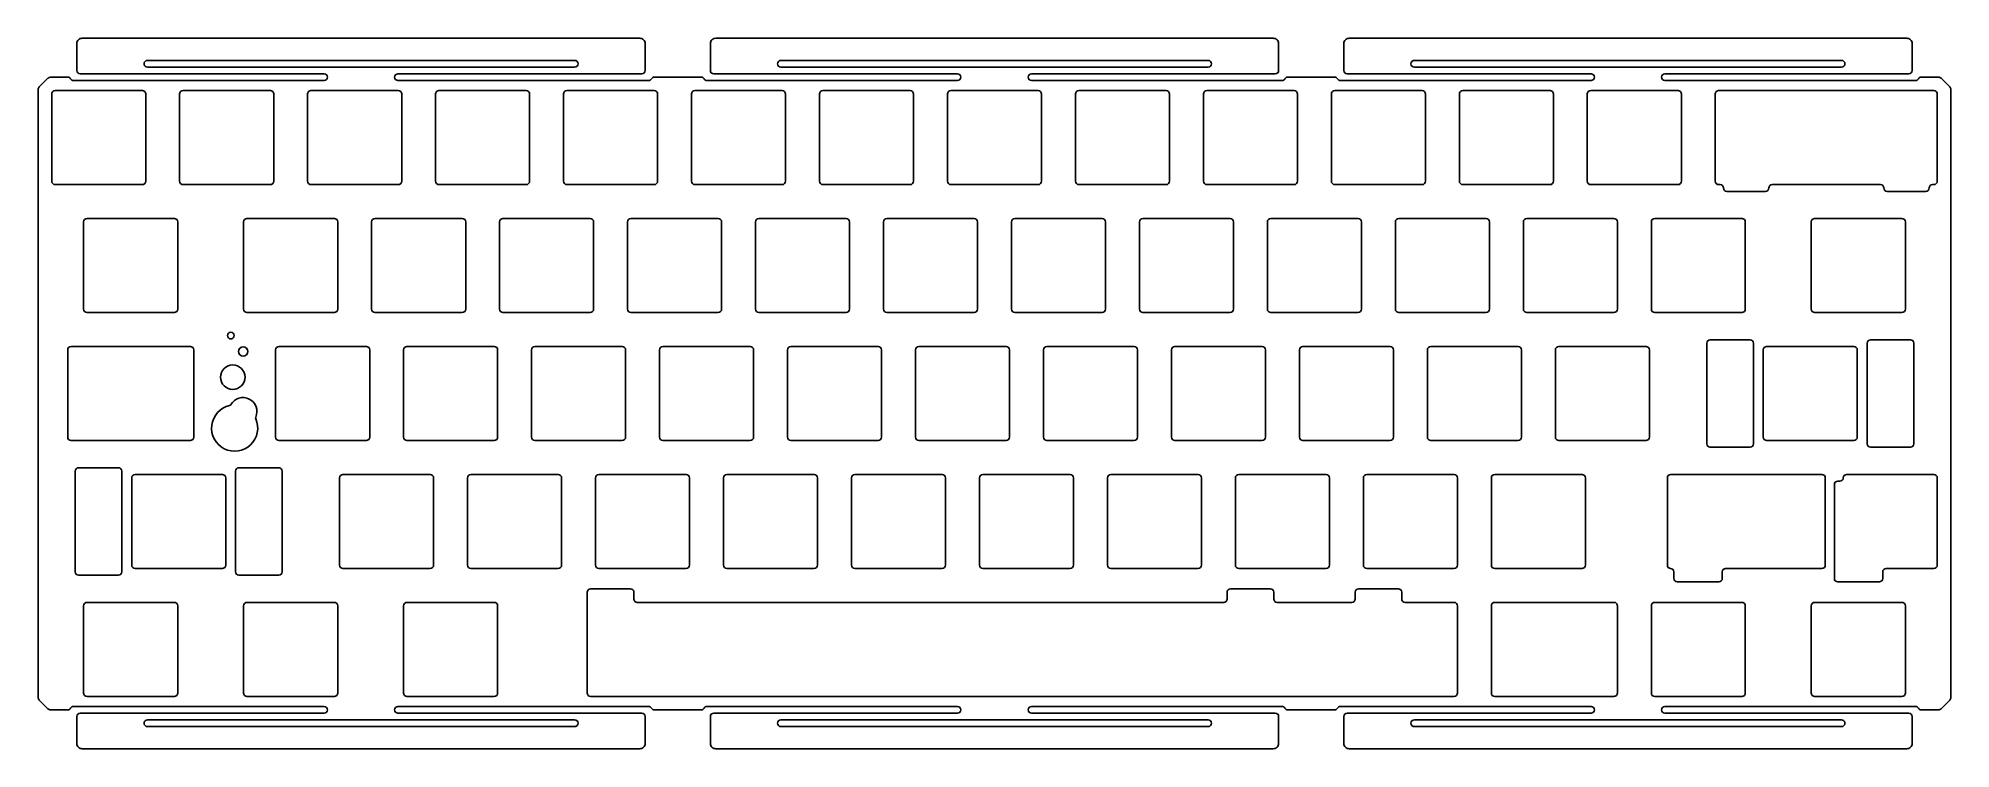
# Model space of a CAD drawing. Header units: millimetres. Extents: x 0 to 285, y 0 to 106.
import ezdxf

# ---------------------------------------------------------------- set-up
doc = ezdxf.new("R2010")
doc.units = ezdxf.units.MM

msp = doc.modelspace()

# ---------------------------------------------------------------- linework, layer by layer
for p, q in [((89.55, 105.8), (6.55, 105.8)), ((183.85, 105.8), (100.85, 105.8)), ((278.15, 105.8), (195.15, 105.8)), ((5.75, 105), (5.75, 101)), ((90.35, 101), (90.35, 105)), ((100.05, 105), (100.05, 101)), ((184.65, 101), (184.65, 105)), ((194.35, 105), (194.35, 101)), ((278.95, 101), (278.95, 105)), ((1.45, 99.85), (0.15, 98.55)), ((4.38, 100), (1.81, 100)), ((6.25, 100.5), (42.55, 100.5)), ((53.55, 100.5), (89.85, 100.5)), ((98.68, 100), (91.72, 100)), ((100.55, 100.5), (136.85, 100.5)), ((147.85, 100.5), (184.15, 100.5)), ((192.98, 100), (186.02, 100)), ((194.85, 100.5), (231.15, 100.5)), ((242.15, 100.5), (278.45, 100.5)), ((282.89, 100), (280.32, 100)), ((284.55, 98.55), (283.25, 99.85)), ((0, 98.19), (0, 7.61)), ((42.55, 99.5), (5.25, 99.5)), ((90.85, 99.5), (53.55, 99.5)), ((136.85, 99.5), (99.55, 99.5)), ((185.15, 99.5), (147.85, 99.5)), ((231.15, 99.5), (193.85, 99.5)), ((279.45, 99.5), (242.15, 99.5)), ((284.7, 7.61), (284.7, 98.19)), ((216.31, 8.3), (216.31, 21.3)), ((216.81, 21.8), (234.57, 21.8)), ((235.07, 21.3), (235.07, 8.3)), ((0.15, 7.25), (1.45, 5.95)), ((1.81, 5.8), (4.38, 5.8)), ((5.25, 6.3), (42.55, 6.3)), ((53.55, 6.3), (90.85, 6.3)), ((91.72, 5.8), (98.68, 5.8)), ((99.55, 6.3), (136.85, 6.3)), ((147.85, 6.3), (185.15, 6.3)), ((186.02, 5.8), (192.98, 5.8)), ((193.85, 6.3), (231.15, 6.3)), ((234.57, 7.8), (216.81, 7.8)), ((242.15, 6.3), (279.45, 6.3)), ((280.32, 5.8), (282.89, 5.8)), ((283.25, 5.95), (284.55, 7.25)), ((5.75, 4.8), (5.75, 0.8)), ((42.55, 5.3), (6.25, 5.3)), ((89.85, 5.3), (53.55, 5.3)), ((90.35, 0.8), (90.35, 4.8)), ((100.05, 4.8), (100.05, 0.8)), ((136.85, 5.3), (100.55, 5.3)), ((184.15, 5.3), (147.85, 5.3)), ((184.65, 0.8), (184.65, 4.8)), ((194.35, 4.8), (194.35, 0.8)), ((231.15, 5.3), (194.85, 5.3)), ((278.45, 5.3), (242.15, 5.3)), ((278.95, 0.8), (278.95, 4.8)), ((6.55, 0), (89.55, 0)), ((100.85, 0), (183.85, 0)), ((195.15, 0), (278.15, 0))]:
    msp.add_line(p, q)
for points in [[(79.85, 101.5, 1), (79.85, 102.5), (16.25, 102.5, 1), (16.25, 101.5)], [(174.15, 101.5, 1), (174.15, 102.5), (110.55, 102.5, 1), (110.55, 101.5)], [(204.85, 102.5), (268.45, 102.5, -1), (268.45, 101.5), (204.85, 101.5, -1)], [(16, 97.5), (16, 84.5, -0.414214), (15.5, 84), (2.5, 84, -0.414214), (2, 84.5), (2, 97.5, -0.414214), (2.5, 98), (15.5, 98, -0.414214)], [(34.55, 84, 0.414214), (35.05, 84.5), (35.05, 97.5, 0.414214), (34.55, 98), (21.55, 98, 0.414214), (21.05, 97.5), (21.05, 84.5, 0.414214), (21.55, 84)], [(40.1, 84.5), (40.1, 97.5, -0.414214), (40.6, 98), (53.6, 98, -0.414214), (54.1, 97.5), (54.1, 84.5, -0.414214), (53.6, 84), (40.6, 84, -0.414214)], [(73.15, 97.5), (73.15, 84.5, -0.414214), (72.65, 84), (59.65, 84, -0.414214), (59.15, 84.5), (59.15, 97.5, -0.414214), (59.65, 98), (72.65, 98, -0.414214)], [(78.7, 98), (91.7, 98, -0.414214), (92.2, 97.5), (92.2, 84.5, -0.414214), (91.7, 84), (78.7, 84, -0.414214), (78.2, 84.5), (78.2, 97.5, -0.414214)], [(97.25, 84.5), (97.25, 97.5, -0.414214), (97.75, 98), (110.75, 98, -0.414214), (111.25, 97.5), (111.25, 84.5, -0.414214), (110.75, 84), (97.75, 84, -0.414214)], [(129.8, 84), (116.8, 84, -0.414214), (116.3, 84.5), (116.3, 97.5, -0.414214), (116.8, 98), (129.8, 98, -0.414214), (130.3, 97.5), (130.3, 84.5, -0.414214)], [(149.35, 97.5), (149.35, 84.5, -0.414214), (148.85, 84), (135.85, 84, -0.414214), (135.35, 84.5), (135.35, 97.5, -0.414214), (135.85, 98), (148.85, 98, -0.414214)], [(167.9, 84), (154.9, 84, -0.414214), (154.4, 84.5), (154.4, 97.5, -0.414214), (154.9, 98), (167.9, 98, -0.414214), (168.4, 97.5), (168.4, 84.5, -0.414214)], [(173.95, 98), (186.95, 98, -0.414214), (187.45, 97.5), (187.45, 84.5, -0.414214), (186.95, 84), (173.95, 84, -0.414214), (173.45, 84.5), (173.45, 97.5, -0.414214)], [(192.5, 84.5), (192.5, 97.5, -0.414214), (193, 98), (206, 98, -0.414214), (206.5, 97.5), (206.5, 84.5, -0.414214), (206, 84), (193, 84, -0.414214)], [(212.05, 98), (225.05, 98, -0.414214), (225.55, 97.5), (225.55, 84.5, -0.414214), (225.05, 84), (212.05, 84, -0.414214), (211.55, 84.5), (211.55, 97.5, -0.414214)], [(231.1, 98), (244.1, 98, -0.414214), (244.6, 97.5), (244.6, 84.5, -0.414214), (244.1, 84), (231.1, 84, -0.414214), (230.6, 84.5), (230.6, 97.5, -0.414214)], [(282.7, 97.5, 0.414214), (282.2, 98), (250.15, 98, 0.414214), (249.65, 97.5), (249.65, 84.5, 0.414214), (250.15, 84), (250.36, 84, -0.414214), (250.86, 83.5, 0.414214), (251.36, 83), (257.11, 83, 0.414214), (257.61, 83.5, -0.414214), (258.11, 84), (274.24, 84, -0.414214), (274.74, 83.5, 0.414214), (275.24, 83), (280.99, 83, 0.414214), (281.49, 83.5, -0.414214), (281.99, 84), (282.2, 84, 0.414214), (282.7, 84.5)], [(7.26, 78.95), (20.26, 78.95, -0.414214), (20.76, 78.45), (20.76, 65.45, -0.414214), (20.26, 64.95), (7.26, 64.95, -0.414214), (6.76, 65.45), (6.76, 78.45, -0.414214)], [(31.07, 78.95, 0.414214), (30.57, 78.45), (30.57, 65.45, 0.414214), (31.07, 64.95), (44.08, 64.95, 0.414214), (44.58, 65.45), (44.58, 78.45, 0.414214), (44.08, 78.95)], [(63.13, 64.95), (50.13, 64.95, -0.414214), (49.63, 65.45), (49.63, 78.45, -0.414214), (50.13, 78.95), (63.13, 78.95, -0.414214), (63.63, 78.45), (63.63, 65.45, -0.414214)], [(68.68, 65.45), (68.68, 78.45, -0.414214), (69.18, 78.95), (82.18, 78.95, -0.414214), (82.67, 78.45), (82.67, 65.45, -0.414214), (82.18, 64.95), (69.18, 64.95, -0.414214)], [(101.23, 64.95), (88.22, 64.95, -0.414214), (87.73, 65.45), (87.73, 78.45, -0.414214), (88.22, 78.95), (101.23, 78.95, -0.414214), (101.73, 78.45), (101.73, 65.45, -0.414214)], [(107.28, 78.95), (120.28, 78.95, -0.414214), (120.77, 78.45), (120.77, 65.45, -0.414214), (120.28, 64.95), (107.28, 64.95, -0.414214), (106.78, 65.45), (106.78, 78.45, -0.414214)], [(139.83, 78.45), (139.83, 65.45, -0.414214), (139.33, 64.95), (126.33, 64.95, -0.414214), (125.83, 65.45), (125.83, 78.45, -0.414214), (126.33, 78.95), (139.33, 78.95, -0.414214)], [(158.88, 78.45), (158.88, 65.45, -0.414214), (158.38, 64.95), (145.38, 64.95, -0.414214), (144.88, 65.45), (144.88, 78.45, -0.414214), (145.38, 78.95), (158.38, 78.95, -0.414214)], [(164.43, 78.95), (177.43, 78.95, -0.414214), (177.93, 78.45), (177.93, 65.45, -0.414214), (177.43, 64.95), (164.43, 64.95, -0.414214), (163.93, 65.45), (163.93, 78.45, -0.414214)], [(196.97, 78.45), (196.97, 65.45, -0.414214), (196.47, 64.95), (183.47, 64.95, -0.414214), (182.97, 65.45), (182.97, 78.45, -0.414214), (183.47, 78.95), (196.47, 78.95, -0.414214)], [(202.03, 65.45), (202.03, 78.45, -0.414214), (202.53, 78.95), (215.53, 78.95, -0.414214), (216.03, 78.45), (216.03, 65.45, -0.414214), (215.53, 64.95), (202.53, 64.95, -0.414214)], [(221.58, 78.95), (234.57, 78.95, -0.414214), (235.07, 78.45), (235.07, 65.45, -0.414214), (234.57, 64.95), (221.58, 64.95, -0.414214), (221.08, 65.45), (221.08, 78.45, -0.414214)], [(253.63, 64.95), (240.63, 64.95, -0.414214), (240.13, 65.45), (240.13, 78.45, -0.414214), (240.63, 78.95), (253.63, 78.95, -0.414214), (254.12, 78.45), (254.12, 65.45, -0.414214)], [(277.44, 64.95, 0.414214), (277.94, 65.45), (277.94, 78.45, 0.414214), (277.44, 78.95), (264.44, 78.95, 0.414214), (263.94, 78.45), (263.94, 65.45, 0.414214), (264.44, 64.95)], [(4.88, 59.9), (22.64, 59.9, -0.414214), (23.14, 59.4), (23.14, 46.4, -0.414214), (22.64, 45.9), (4.88, 45.9, -0.414214), (4.38, 46.4), (4.38, 59.4, -0.414214)], [(48.84, 45.9), (35.84, 45.9, -0.414214), (35.34, 46.4), (35.34, 59.4, -0.414214), (35.84, 59.9), (48.84, 59.9, -0.414214), (49.34, 59.4), (49.34, 46.4, -0.414214)], [(54.39, 46.4), (54.39, 59.4, -0.414214), (54.89, 59.9), (67.89, 59.9, -0.414214), (68.39, 59.4), (68.39, 46.4, -0.414214), (67.89, 45.9), (54.89, 45.9, -0.414214)], [(86.94, 45.9), (73.94, 45.9, -0.414214), (73.44, 46.4), (73.44, 59.4, -0.414214), (73.94, 59.9), (86.94, 59.9, -0.414214), (87.44, 59.4), (87.44, 46.4, -0.414214)], [(105.99, 45.9), (92.99, 45.9, -0.414214), (92.49, 46.4), (92.49, 59.4, -0.414214), (92.99, 59.9), (105.99, 59.9, -0.414214), (106.49, 59.4), (106.49, 46.4, -0.414214)], [(112.04, 59.9), (125.04, 59.9, -0.414214), (125.54, 59.4), (125.54, 46.4, -0.414214), (125.04, 45.9), (112.04, 45.9, -0.414214), (111.54, 46.4), (111.54, 59.4, -0.414214)], [(144.59, 59.4), (144.59, 46.4, -0.414214), (144.09, 45.9), (131.09, 45.9, -0.414214), (130.59, 46.4), (130.59, 59.4, -0.414214), (131.09, 59.9), (144.09, 59.9, -0.414214)], [(150.14, 59.9), (163.14, 59.9, -0.414214), (163.64, 59.4), (163.64, 46.4, -0.414214), (163.14, 45.9), (150.14, 45.9, -0.414214), (149.64, 46.4), (149.64, 59.4, -0.414214)], [(182.69, 59.4), (182.69, 46.4, -0.414214), (182.19, 45.9), (169.19, 45.9, -0.414214), (168.69, 46.4), (168.69, 59.4, -0.414214), (169.19, 59.9), (182.19, 59.9, -0.414214)], [(201.74, 59.4), (201.74, 46.4, -0.414214), (201.24, 45.9), (188.24, 45.9, -0.414214), (187.74, 46.4), (187.74, 59.4, -0.414214), (188.24, 59.9), (201.24, 59.9, -0.414214)], [(207.29, 59.9), (220.29, 59.9, -0.414214), (220.79, 59.4), (220.79, 46.4, -0.414214), (220.29, 45.9), (207.29, 45.9, -0.414214), (206.79, 46.4), (206.79, 59.4, -0.414214)], [(239.34, 45.9), (226.34, 45.9, -0.414214), (225.84, 46.4), (225.84, 59.4, -0.414214), (226.34, 59.9), (239.34, 59.9, -0.414214), (239.84, 59.4), (239.84, 46.4, -0.414214)], [(254.83, 44.9), (248.88, 44.9, -0.414214), (248.38, 45.4), (248.38, 60.4, -0.414214), (248.88, 60.9), (254.83, 60.9, -0.414214), (255.33, 60.4), (255.33, 45.4, -0.414214)], [(257.29, 59.9), (270.29, 59.9, -0.414214), (270.79, 59.4), (270.79, 46.4, -0.414214), (270.29, 45.9), (257.29, 45.9, -0.414214), (256.79, 46.4), (256.79, 59.4, -0.414214)], [(272.26, 45.4), (272.26, 60.4, -0.414214), (272.76, 60.9), (278.71, 60.9, -0.414214), (279.21, 60.4), (279.21, 45.4, -0.414214), (278.71, 44.9), (272.76, 44.9, -0.414214)], [(28.49, 51.1, 0.210708), (28.68, 51.25, -0.948037), (32.38, 49.39, 0.210708), (32.38, 49.14, -2.796775)], [(5.49, 26.35), (5.49, 41.35, -0.414214), (5.99, 41.85), (11.94, 41.85, -0.414214), (12.44, 41.35), (12.44, 26.35, -0.414214), (11.94, 25.85), (5.99, 25.85, -0.414214)], [(14.41, 40.85, 0.414214), (13.91, 40.35), (13.91, 27.35, 0.414214), (14.41, 26.85), (27.41, 26.85, 0.414214), (27.91, 27.35), (27.91, 40.35, 0.414214), (27.41, 40.85)], [(35.82, 25.85, 0.414214), (36.32, 26.35), (36.32, 41.35, 0.414214), (35.82, 41.85), (29.87, 41.85, 0.414214), (29.37, 41.35), (29.37, 26.35, 0.414214), (29.87, 25.85)], [(45.36, 40.85), (58.36, 40.85, -0.414214), (58.86, 40.35), (58.86, 27.35, -0.414214), (58.36, 26.85), (45.36, 26.85, -0.414214), (44.86, 27.35), (44.86, 40.35, -0.414214)], [(77.91, 40.35), (77.91, 27.35, -0.414214), (77.41, 26.85), (64.41, 26.85, -0.414214), (63.91, 27.35), (63.91, 40.35, -0.414214), (64.41, 40.85), (77.41, 40.85, -0.414214)], [(96.96, 40.35), (96.96, 27.35, -0.414214), (96.46, 26.85), (83.46, 26.85, -0.414214), (82.96, 27.35), (82.96, 40.35, -0.414214), (83.46, 40.85), (96.46, 40.85, -0.414214)], [(116.01, 40.35), (116.01, 27.35, -0.414214), (115.51, 26.85), (102.51, 26.85, -0.414214), (102.01, 27.35), (102.01, 40.35, -0.414214), (102.51, 40.85), (115.51, 40.85, -0.414214)], [(121.56, 40.85), (134.56, 40.85, -0.414214), (135.06, 40.35), (135.06, 27.35, -0.414214), (134.56, 26.85), (121.56, 26.85, -0.414214), (121.06, 27.35), (121.06, 40.35, -0.414214)], [(140.61, 40.85), (153.61, 40.85, -0.414214), (154.11, 40.35), (154.11, 27.35, -0.414214), (153.61, 26.85), (140.61, 26.85, -0.414214), (140.11, 27.35), (140.11, 40.35, -0.414214)], [(159.66, 40.85), (172.66, 40.85, -0.414214), (173.16, 40.35), (173.16, 27.35, -0.414214), (172.66, 26.85), (159.66, 26.85, -0.414214), (159.16, 27.35), (159.16, 40.35, -0.414214)], [(178.71, 40.85), (191.71, 40.85, -0.414214), (192.21, 40.35), (192.21, 27.35, -0.414214), (191.71, 26.85), (178.71, 26.85, -0.414214), (178.21, 27.35), (178.21, 40.35, -0.414214)], [(197.76, 40.85), (210.76, 40.85, -0.414214), (211.26, 40.35), (211.26, 27.35, -0.414214), (210.76, 26.85), (197.76, 26.85, -0.414214), (197.26, 27.35), (197.26, 40.35, -0.414214)], [(216.81, 40.85), (229.81, 40.85, -0.414214), (230.31, 40.35), (230.31, 27.35, -0.414214), (229.81, 26.85), (216.81, 26.85, -0.414214), (216.31, 27.35), (216.31, 40.35, -0.414214)], [(266.03, 40.35, 0.414214), (265.53, 40.85), (243.01, 40.85, 0.414214), (242.51, 40.35), (242.51, 27.35, 0.410411), (243, 26.85, -0.410411), (243.49, 26.35), (243.49, 25.35, 0.414214), (243.99, 24.85), (250.19, 24.85, 0.414214), (250.69, 25.35), (250.69, 26.35, -0.414214), (251.19, 26.85), (265.53, 26.85, 0.414214), (266.03, 27.35)], [(267.37, 25.35), (267.37, 39.35, -0.414214), (267.87, 39.85), (268.2, 39.85, 0.414214), (268.7, 40.35, -0.414214), (269.2, 40.85), (282.2, 40.85, -0.414214), (282.7, 40.35), (282.7, 27.35, -0.414214), (282.2, 26.85), (275.07, 26.85, 0.414214), (274.57, 26.35), (274.57, 25.35, -0.414214), (274.07, 24.85), (267.87, 24.85, -0.414214)], [(81.73, 8.3), (81.73, 23.3, -0.414214), (82.22, 23.8), (88.17, 23.8, -0.414214), (88.68, 23.3), (88.68, 22.3, 0.414214), (89.18, 21.8), (176.47, 21.8, 0.414214), (176.97, 22.3), (176.97, 23.3, -0.414214), (177.47, 23.8), (183.43, 23.8, -0.414214), (183.93, 23.3), (183.93, 22.3, 0.414214), (184.43, 21.8), (195.53, 21.8, 0.414214), (196.03, 22.3), (196.03, 23.3, -0.414214), (196.53, 23.8), (202.47, 23.8, -0.414214), (202.97, 23.3), (202.97, 22.3, 0.414214), (203.47, 21.8), (210.76, 21.8, -0.414214), (211.26, 21.3), (211.26, 8.3, -0.414214), (210.76, 7.8), (82.22, 7.8, -0.414214)], [(20.26, 7.8, 0.414214), (20.76, 8.3), (20.76, 21.3, 0.414214), (20.26, 21.8), (7.26, 21.8, 0.414214), (6.76, 21.3), (6.76, 8.3, 0.414214), (7.26, 7.8)], [(44.08, 7.8, 0.414214), (44.58, 8.3), (44.58, 21.3, 0.414214), (44.08, 21.8), (31.07, 21.8, 0.414214), (30.57, 21.3), (30.57, 8.3, 0.414214), (31.07, 7.8)], [(67.89, 7.8, 0.414214), (68.39, 8.3), (68.39, 21.3, 0.414214), (67.89, 21.8), (54.89, 21.8, 0.414214), (54.39, 21.3), (54.39, 8.3, 0.414214), (54.89, 7.8)], [(253.63, 7.8, 0.414214), (254.12, 8.3), (254.12, 21.3, 0.414214), (253.63, 21.8), (240.63, 21.8, 0.414214), (240.13, 21.3), (240.13, 8.3, 0.414214), (240.63, 7.8)], [(277.44, 7.8, 0.414214), (277.94, 8.3), (277.94, 21.3, 0.414214), (277.44, 21.8), (264.44, 21.8, 0.414214), (263.94, 21.3), (263.94, 8.3, 0.414214), (264.44, 7.8)], [(79.85, 3.3, 1), (79.85, 4.3), (16.25, 4.3, 1), (16.25, 3.3)], [(110.55, 4.3, 1), (110.55, 3.3), (174.15, 3.3, 1), (174.15, 4.3)], [(204.85, 4.3), (268.45, 4.3, -1), (268.45, 3.3), (204.85, 3.3, -1)]]:
    msp.add_lwpolyline(points, format="xyb", close=True)
for centre, radius in [((28.66, 61.52), 0.5), ((30.51, 59.15), 0.683), ((28.96, 55.33), 1.82)]:
    msp.add_circle(centre, radius)
for centre, start, end in [((1.81, 99.5), 90, 135), ((4.38, 99.5), 30, 90), ((5.25, 100), 210, 270), ((6.25, 101), 180, 270), ((42.55, 100), 270, 90), ((53.55, 100), 90, 270), ((89.85, 101), 270, 0), ((90.85, 100), 270, 330), ((91.72, 99.5), 90, 150), ((98.68, 99.5), 30, 90), ((99.55, 100), 210, 270), ((100.55, 101), 180, 270), ((136.85, 100), 270, 90), ((147.85, 100), 90, 270), ((184.15, 101), 270, 0), ((185.15, 100), 270, 330), ((186.02, 99.5), 90, 150), ((192.98, 99.5), 30, 90), ((193.85, 100), 210, 270), ((194.85, 101), 180, 270), ((231.15, 100), 270, 90), ((242.15, 100), 90, 270), ((278.45, 101), 270, 0), ((279.45, 100), 270, 330), ((280.32, 99.5), 90, 150), ((216.81, 21.3), 90, 180), ((4.38, 6.3), 270, 330), ((5.25, 5.8), 90, 150), ((42.55, 5.8), 270, 90), ((53.55, 5.8), 90, 270), ((90.85, 5.8), 30, 90), ((91.72, 6.3), 210, 270), ((98.68, 6.3), 270, 330), ((99.55, 5.8), 90, 150), ((136.85, 5.8), 270, 90), ((147.85, 5.8), 90, 270), ((185.15, 5.8), 30, 90), ((186.02, 6.3), 210, 270), ((192.98, 6.3), 270, 330), ((193.85, 5.8), 90, 150), ((216.81, 8.3), 180, 270), ((231.15, 5.8), 270, 90), ((242.15, 5.8), 90, 270), ((279.45, 5.8), 30, 90), ((280.32, 6.3), 210, 270), ((6.25, 4.8), 90, 180), ((89.85, 4.8), 0, 90), ((100.55, 4.8), 90, 180), ((184.15, 4.8), 0, 90), ((194.85, 4.8), 90, 180), ((278.45, 4.8), 0, 90)]:
    msp.add_arc(centre, 0.5, start, end)
for points, knots in [([(5.75, 105), (5.75, 105.1), (5.77, 105.21), (5.85, 105.4), (5.91, 105.49), (6.05, 105.64), (6.14, 105.7), (6.34, 105.78), (6.44, 105.8), (6.55, 105.8)], [-0.1260663, -0.1260663, -0.1260663, -0.1260663, -0.0946008, -0.0946008, -0.0637645, -0.0637645, -0.0316895, -0.0316895, 0, 0, 0, 0]), ([(89.55, 105.8), (89.65, 105.8), (89.76, 105.78), (89.95, 105.7), (90.04, 105.64), (90.19, 105.5), (90.25, 105.41), (90.33, 105.21), (90.35, 105.11), (90.35, 105)], [-0.1260663, -0.1260663, -0.1260663, -0.1260663, -0.0946008, -0.0946008, -0.0637645, -0.0637645, -0.0316895, -0.0316895, 0, 0, 0, 0]), ([(100.05, 105), (100.05, 105.1), (100.07, 105.21), (100.15, 105.4), (100.21, 105.49), (100.35, 105.64), (100.44, 105.7), (100.64, 105.78), (100.74, 105.8), (100.85, 105.8)], [-0.1260663, -0.1260663, -0.1260663, -0.1260663, -0.0946008, -0.0946008, -0.0637645, -0.0637645, -0.0316895, -0.0316895, 0, 0, 0, 0]), ([(183.85, 105.8), (183.95, 105.8), (184.06, 105.78), (184.25, 105.7), (184.34, 105.64), (184.49, 105.5), (184.55, 105.41), (184.63, 105.21), (184.65, 105.11), (184.65, 105)], [-0.1260663, -0.1260663, -0.1260663, -0.1260663, -0.0946008, -0.0946008, -0.0637645, -0.0637645, -0.0316895, -0.0316895, 0, 0, 0, 0]), ([(194.35, 105), (194.35, 105.1), (194.37, 105.21), (194.45, 105.4), (194.51, 105.49), (194.65, 105.64), (194.74, 105.7), (194.94, 105.78), (195.05, 105.8), (195.15, 105.8)], [-0.1260663, -0.1260663, -0.1260663, -0.1260663, -0.0946008, -0.0946008, -0.0637645, -0.0637645, -0.0316895, -0.0316895, 0, 0, 0, 0]), ([(278.15, 105.8), (278.26, 105.8), (278.36, 105.78), (278.55, 105.7), (278.64, 105.64), (278.79, 105.5), (278.85, 105.41), (278.93, 105.21), (278.95, 105.11), (278.95, 105)], [-0.1260663, -0.1260663, -0.1260663, -0.1260663, -0.0946008, -0.0946008, -0.0637645, -0.0637645, -0.0316895, -0.0316895, 0, 0, 0, 0]), ([(282.89, 100), (282.96, 100), (283.02, 99.99), (283.14, 99.94), (283.2, 99.9), (283.25, 99.85)], [-0.03939564, -0.03939564, -0.03939564, -0.03939564, -0.01969782, -0.01969782, 0, 0, 0, 0]), ([(0, 98.19), (0, 98.26), (0.01, 98.32), (0.06, 98.44), (0.1, 98.5), (0.15, 98.55)], [-0.03939564, -0.03939564, -0.03939564, -0.03939564, -0.01969782, -0.01969782, 0, 0, 0, 0]), ([(284.55, 98.55), (284.6, 98.5), (284.64, 98.44), (284.69, 98.32), (284.7, 98.26), (284.7, 98.19)], [-0.03939564, -0.03939564, -0.03939564, -0.03939564, -0.01969782, -0.01969782, 0, 0, 0, 0]), ([(235.07, 21.3), (235.07, 21.37), (235.06, 21.43), (235.01, 21.55), (234.98, 21.6), (234.88, 21.7), (234.83, 21.74), (234.71, 21.79), (234.64, 21.8), (234.57, 21.8)], [-0.07879143, -0.07879143, -0.07879143, -0.07879143, -0.0591255, -0.0591255, -0.0398528, -0.0398528, -0.01980592, -0.01980592, 0, 0, 0, 0]), ([(0.15, 7.25), (0.1, 7.3), (0.06, 7.36), (0.01, 7.48), (0, 7.54), (0, 7.61)], [-0.03939564, -0.03939564, -0.03939564, -0.03939564, -0.01969782, -0.01969782, 0, 0, 0, 0]), ([(1.81, 5.8), (1.74, 5.8), (1.68, 5.81), (1.56, 5.86), (1.5, 5.9), (1.45, 5.95)], [-0.03939564, -0.03939564, -0.03939564, -0.03939564, -0.01969782, -0.01969782, 0, 0, 0, 0]), ([(234.57, 7.8), (234.64, 7.8), (234.71, 7.81), (234.83, 7.86), (234.88, 7.9), (234.97, 7.99), (235.01, 8.05), (235.06, 8.17), (235.07, 8.23), (235.07, 8.3)], [-0.07879143, -0.07879143, -0.07879143, -0.07879143, -0.0591255, -0.0591255, -0.0398528, -0.0398528, -0.01980592, -0.01980592, 0, 0, 0, 0]), ([(283.25, 5.95), (283.2, 5.9), (283.14, 5.86), (283.02, 5.81), (282.96, 5.8), (282.89, 5.8)], [-0.03939564, -0.03939564, -0.03939564, -0.03939564, -0.01969782, -0.01969782, 0, 0, 0, 0]), ([(284.7, 7.61), (284.7, 7.54), (284.69, 7.48), (284.64, 7.36), (284.6, 7.3), (284.55, 7.25)], [-0.03939564, -0.03939564, -0.03939564, -0.03939564, -0.01969782, -0.01969782, 0, 0, 0, 0]), ([(6.55, 0), (6.44, 0), (6.34, 0.02), (6.15, 0.1), (6.06, 0.16), (5.91, 0.3), (5.85, 0.39), (5.77, 0.59), (5.75, 0.69), (5.75, 0.8)], [-0.1260663, -0.1260663, -0.1260663, -0.1260663, -0.0946008, -0.0946008, -0.0637645, -0.0637645, -0.0316895, -0.0316895, 0, 0, 0, 0]), ([(90.35, 0.8), (90.35, 0.7), (90.33, 0.59), (90.25, 0.4), (90.19, 0.31), (90.05, 0.16), (89.96, 0.1), (89.76, 0.02), (89.65, 0), (89.55, 0)], [-0.1260663, -0.1260663, -0.1260663, -0.1260663, -0.0946008, -0.0946008, -0.0637645, -0.0637645, -0.0316895, -0.0316895, 0, 0, 0, 0]), ([(100.85, 0), (100.75, 0), (100.64, 0.02), (100.45, 0.1), (100.36, 0.16), (100.21, 0.3), (100.15, 0.39), (100.07, 0.59), (100.05, 0.69), (100.05, 0.8)], [-0.1260663, -0.1260663, -0.1260663, -0.1260663, -0.0946008, -0.0946008, -0.0637645, -0.0637645, -0.0316895, -0.0316895, 0, 0, 0, 0]), ([(184.65, 0.8), (184.65, 0.7), (184.63, 0.59), (184.55, 0.4), (184.49, 0.31), (184.35, 0.16), (184.26, 0.1), (184.06, 0.02), (183.96, 0), (183.85, 0)], [-0.1260663, -0.1260663, -0.1260663, -0.1260663, -0.0946008, -0.0946008, -0.0637645, -0.0637645, -0.0316895, -0.0316895, 0, 0, 0, 0]), ([(195.15, 0), (195.05, 0), (194.94, 0.02), (194.75, 0.1), (194.66, 0.16), (194.51, 0.3), (194.45, 0.39), (194.37, 0.59), (194.35, 0.69), (194.35, 0.8)], [-0.1260663, -0.1260663, -0.1260663, -0.1260663, -0.0946008, -0.0946008, -0.0637645, -0.0637645, -0.0316895, -0.0316895, 0, 0, 0, 0]), ([(278.95, 0.8), (278.95, 0.7), (278.93, 0.59), (278.85, 0.4), (278.79, 0.31), (278.65, 0.16), (278.56, 0.1), (278.36, 0.02), (278.26, 0), (278.15, 0)], [-0.1260663, -0.1260663, -0.1260663, -0.1260663, -0.0946008, -0.0946008, -0.0637645, -0.0637645, -0.0316895, -0.0316895, 0, 0, 0, 0])]:
    msp.add_open_spline(points, degree=3, knots=knots)

doc.saveas('drawing.dxf')
